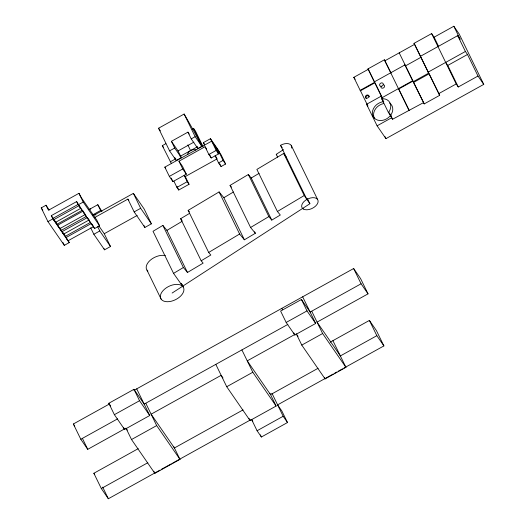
<?xml version="1.0" encoding="UTF-8"?>
<svg xmlns="http://www.w3.org/2000/svg" width="525" height="525" viewBox="0 0 525 525"><rect width="100%" height="100%" fill="white"/><g stroke="black" fill="none" stroke-linecap="round" stroke-linejoin="round"><path stroke-width="0.79" d="M388.434 112.527L389.53 110.959A10.861 8.728 -34.6 0 0 382.994 98.713L381.747 98.825L388.434 112.527L391.63 117.16L390.574 114.995M277.627 157.146L276.248 154.317L283.5 149.618M172.134 293.042L309.888 203.726L307.394 198.607M189.597 213.353L180.646 218.689L201.173 260.774L203.123 263.143L187.471 272.468L166.943 230.377L162.862 225.428L153.031 231.282L173.558 273.374L183.146 286.939A12.62 7.455 -26 0 1 171.347 301.225A12.62 7.455 -26 0 1 161.798 292.235A12.62 7.455 -26 0 1 181.663 285.548L183.146 286.939L181.729 284.032M201.173 260.774L210.814 255.032L208.681 252.446L188.153 210.361L219.089 191.927L223.86 197.715L244.387 239.8L255.347 233.271L254.638 231.82M255.347 233.271L250.582 227.482L230.055 185.397L248.345 174.503L251.239 178.014L271.766 220.1L280.304 215.02L277.403 211.503L256.876 169.418L283.703 153.438L286.381 157.316M251.239 178.014L259.12 173.322M166.943 230.377L181.912 221.458M223.86 197.715L233.448 191.999M173.558 273.374L183.389 267.514L187.471 272.468M208.681 252.446L239.617 234.019L244.387 239.8M250.582 227.482L268.872 216.589L271.766 220.1M277.403 211.503L304.231 195.523L283.703 153.438M158.55 128.231L184.124 114.043C190.372 124.589 196.179 135.391 201.797 146.298L197.846 148.49L191.218 138.876L187.937 132.149L171.419 141.31L174.707 148.037L181.335 157.651L176.223 160.486L169.595 150.872L158.55 128.231L160.401 130.909M91.462 223.447L66.124 237.503L69.254 242.616L64.312 245.352L47.946 221.622L41.245 207.88L46.036 205.229L49.166 210.02M171.458 163.688L162.304 145.655L165.815 143.706M192.163 129.091L193.515 128.343L195.595 131.355L202.821 146.167M69.254 242.616L52.881 218.879L51.299 215.637L76.637 201.587L78.218 204.829L94.585 228.559L99.579 225.789L96.823 220.132L81.434 197.82L78.953 193.318L48.471 210.23L46.036 205.229M169.595 150.872L174.707 148.037M191.218 138.876L195.169 136.684L201.797 146.298M51.299 215.637L53.123 218.275L78.455 204.218M47.946 221.622L52.881 218.879M78.218 204.829L83.212 202.059L99.579 225.789M80.496 207.578L79.131 205.603L53.793 219.653L55.611 222.292L80.948 208.241L81.861 210.105M171.419 141.31L178.054 150.924L193.876 142.144M204.573 145.09L203.378 142.636L210.479 138.698L218.597 150.465L219.791 152.919M55.388 221.563L57.179 224.162L82.517 210.112L84.098 213.353M170.212 161.877L175.836 158.76M180.055 156.417L197.367 146.816M83.022 211.148L57.684 225.205L59.988 228.532L85.326 214.482L83.482 211.811M206.666 149.054L205.058 146.724L178.959 161.208L182.549 166.412L186.329 174.169L172.935 181.598L169.345 176.393L164.83 167.134L211.673 141.153L221.071 154.777L225.586 164.036L221.084 166.53L218.584 162.914L215.152 155.859M101.955 211.562L97.801 204.704L88.764 209.718A4.062 2.402 -26 0 1 90.72 209.002M61.064 230.738L59.476 227.496L61.399 230.278L86.034 216.615M87.399 217.586L62.062 231.643L63.722 234.045L89.06 219.995L89.978 221.878M92.964 214.705L100.616 210.466L97.801 204.704M92.945 215.795L133.383 193.364L144.106 208.911L151.39 223.84L144.874 227.45L134.157 211.903L127.91 199.1L94.244 217.77M169.345 176.393L182.739 168.958L186.329 174.169M208.845 154.481L216.188 150.406L218.597 153.897L211.247 157.972L208.845 154.481L205.058 146.724M63.879 233.874L65.507 236.237L90.845 222.187M382.751 99.061L368.025 68.873L384.385 59.797L391.013 73.001M399.197 52.861L424.226 103.904L439.674 95.333L414.002 43.365L431.629 33.593L434.109 37.19L438.69 46.574M353.83 77.332L368.314 69.3L374.653 82.294L360.17 90.326L353.83 77.332L355.163 79.262M218.019 153.372L219.306 152.657L223.092 160.414L225.586 164.036M385.028 60.723L414.645 44.297L420.63 56.569M434.109 37.19L453.83 26.25L459.191 34.027L483.755 84.387L385.941 138.639L377.101 125.823L366.594 104.278L381.078 96.246L382.075 97.689L412.617 80.752L424.226 103.904M68.283 240.634L93.621 226.577L91.895 224.07M184.36 175.238L185.266 176.551L217.304 158.78M218.584 162.914L223.092 160.414M176.938 187.399L187.241 181.683L189.046 184.301L178.743 190.017L176.938 187.399L173.841 181.053M93.844 234.268L99.776 230.974L110.499 246.52L104.567 249.815L93.844 234.268L90.72 227.87M134.157 211.903L140.667 208.294L151.39 223.84M413.254 81.683L428.702 73.113L420.984 57.291L405.536 65.861L404.9 64.929L374.364 81.867L374.962 82.74L360.478 90.772L360.17 90.326M453.83 26.25L460.169 39.25L457.688 35.648L420.341 56.365L420.984 57.291M98.89 225.94L104.252 233.71L137.196 215.434M483.755 84.387L477.999 76.04L467.493 54.495L465.399 51.47L428.059 72.181L429.168 73.789L413.72 82.359M398.442 88.613L398.711 89.007L412.886 81.145M445.686 62.409L447.773 65.435L467.493 54.495M377.101 125.823L391.591 117.784L392.588 119.234L423.393 102.69M438.565 93.726L456.192 83.954L458.279 86.979L477.999 76.04M136.723 388.848L149.73 415.518L124.576 429.47L114.378 414.678L108.813 403.272L133.967 389.32L144.165 404.112L287.844 324.411M125.252 428.525L87.741 449.328L80.797 439.261L73.356 423.997L109.449 403.974M133.928 390.397L353.64 268.524L360.583 278.591L368.032 293.856L317.054 322.127L340.364 355.924L376.845 335.685L383.9 345.909L343.947 368.064M368.032 293.856L361.088 283.789L310.111 312.06L301.442 299.493L280.606 311.049L286.171 322.455L294.84 335.022L315.676 323.466L302.669 296.796M114.378 414.678L139.532 400.726L149.73 415.518M286.171 322.455L307.007 310.898L315.676 323.466M80.797 439.261L117.6 418.852M294.801 334.478L247.249 360.852L270.552 394.649L318.111 368.268M131.519 439.537L156.673 425.585L179.983 459.382L154.829 473.333L131.519 439.537L125.961 428.131M226.721 386.728L252.807 372.258L276.117 406.055L250.031 420.525L226.721 386.728L215.841 364.422M301.783 345.096L322.619 333.533L345.923 367.329L325.093 378.886L301.783 345.096L296.218 333.69M159.895 470.164L108.353 498.75L101.305 488.526L93.863 473.268L138.239 448.645M330.14 342.202L369.403 320.421L376.451 330.645L383.9 345.909M101.305 488.526L147.833 462.722M243.036 409.907L174.418 447.976L151.115 414.179L221.163 375.322L222.987 377.974M161.326 469.37L171.347 463.811M172.777 463.017L250.799 419.738M333.244 374.003L277.607 404.867L281.918 411.127L287.483 422.533L261.397 437.003L257.079 430.743L251.514 419.337M334.674 373.209L336.814 372.022M338.238 371.234L342.523 368.858M257.079 430.743L283.165 416.273L287.483 422.533M383.762 101.738L382.351 101.863A10.861 8.728 -34.6 0 0 373.223 116.576A10.861 8.728 -34.6 0 0 389.963 116.117L391.545 113.873A10.861 8.728 -34.6 0 0 389.642 103.071M276.248 154.317L276.832 154.868M230.055 185.397L231.486 187.136M188.153 210.361L189.433 211.91M180.646 218.689L182.109 220.461M414.002 43.365L414.645 44.297M368.025 68.873L368.314 69.3M381.747 98.825L382.955 100.57M366.594 104.278L367.795 106.017M291.664 148.083A8.833 5.217 -26 0 0 280.514 145.294L282.22 147.768M304.231 195.523L309.888 203.726M219.306 152.657L214.81 146.14L218.597 153.897M215.224 155.761L216.471 157.572M203.378 142.636L204.277 143.948M203.09 146.974L201.429 144.565L193.515 128.343M187.937 132.149L189.262 134.072M297.137 335.016L298.049 336.335M162.304 145.655L163.544 147.459M164.83 167.134L165.723 168.433M127.91 199.1L128.802 200.393M251.948 419.967L252.814 421.214M76.637 201.587L78.002 203.562M88.233 218.787L89.06 219.995M41.245 207.88L42.82 210.164M108.813 403.272L110.67 405.963M126.413 428.794L127.332 430.119M73.356 423.997L74.74 426.011M93.863 473.268L94.743 474.541M457.688 35.648L465.399 51.47M447.773 65.435L458.279 86.979M431.629 33.593L456.192 83.954M429.516 74.511L439.674 95.333M404.9 64.929L412.617 80.752M398.711 89.007L409.218 110.545M384.385 59.797L408.949 110.158M375.316 83.455L381.977 97.118M390.036 114.004L392.588 119.234M381.078 96.246L383.092 100.367M389.038 112.553L391.591 117.784M384.877 136.454L385.941 138.639M360.478 90.772L367.841 105.873M353.64 268.524L361.088 283.789M291.204 145.346L317.592 199.454M369.403 320.421L376.845 335.685M280.514 145.294L306.908 199.402M332.916 340.659L345.923 367.329M248.345 174.503L268.872 216.589M311.738 311.227L322.619 333.533M301.442 299.493L307.007 310.898M210.479 138.698L216.188 150.406M324.397 377.462L325.093 378.886M219.713 163.715L221.084 166.53M209.527 154.448L211.247 157.972M281.833 308.352L282.542 309.809M293.797 332.883L294.84 335.022M184.124 114.043L195.169 136.684M196.862 146.475L197.846 148.49M219.089 191.927L239.617 234.019M187.845 144.926L190.601 150.57A4.883 2.888 -26 0 0 187.707 154.626M178.054 150.924L181.335 157.651M178.959 161.208L182.739 168.958M185.266 176.551L189.046 184.301M184.15 175.337L187.241 181.683M174.805 157.572L176.223 160.486M177.01 186.46L178.743 190.017M171.216 178.073L172.935 181.598M271.93 393.238L283.165 416.273M269.843 393.192L276.117 406.055M241.927 349.952L252.807 372.258M162.862 225.428L183.389 267.514M260.354 434.864L261.397 437.003M248.988 418.386L250.031 420.525M181.584 284.051L182.641 286.23M181.079 283.421L182.142 285.6M133.383 193.364L140.667 208.294M143.837 225.317L144.874 227.45M146.967 270.099L161.129 299.145M104.252 233.71L110.499 246.52M97.696 226.708L99.776 230.974M78.953 193.318L83.212 202.059M93.942 227.24L94.585 228.559M103.871 248.391L104.567 249.815M91.783 224.109L92.426 225.428M87.708 218.216L88.318 219.47M85.68 215.217L86.395 216.687M79.131 205.603L80.036 207.467M173.709 446.519L179.983 459.382M65.507 236.237L67.088 239.485M63.059 232.687L64.641 235.935M145.792 403.279L156.673 425.585M61.399 230.278L62.98 233.527M57.179 224.162L58.761 227.41M54.941 220.913L56.523 224.155M53.123 218.275L54.705 221.517M62.908 242.458L64.312 245.352M133.967 389.32L139.532 400.726M153.786 471.194L154.829 473.333M123.532 427.33L124.576 429.47M82.425 438.428L87.741 449.328M102.683 487.121L108.353 498.75M147.873 271.084A12.62 7.455 -26 0 1 150.202 260.275A12.62 7.455 -26 0 1 165.368 255.616M383.375 84.787A1.969 1.582 -34.6 0 1 384.543 86.579A1.969 1.582 -34.6 0 1 382.436 88.2A1.969 1.582 -34.6 0 1 380.907 86.691M366.043 98.326A1.87 1.503 -34.6 0 1 367.139 95.786A1.87 1.503 -34.6 0 1 369.344 96.941M374.601 118.63A10.861 8.728 -34.6 0 1 383.532 103.582M190.601 150.57A4.883 2.888 -26 0 1 195.937 150.065M92.538 215.033A4.062 2.402 -26 0 1 96.016 215.053M303.22 208.976L302.19 208.005A8.833 5.217 -26 0 1 310.439 198.004A8.833 5.217 -26 0 1 317.126 204.297A8.833 5.217 -26 0 1 303.22 208.976M366.647 98.214A1.87 1.503 -34.6 0 0 368.826 95.872A1.87 1.503 -34.6 0 0 365.886 95.675A1.87 1.503 -34.6 0 0 366.647 98.214M381.281 86.284A1.969 1.582 -34.6 0 0 383.112 83.554A1.969 1.582 -34.6 0 0 379.916 83.908A1.969 1.582 -34.6 0 0 381.281 86.284"/></g></svg>
